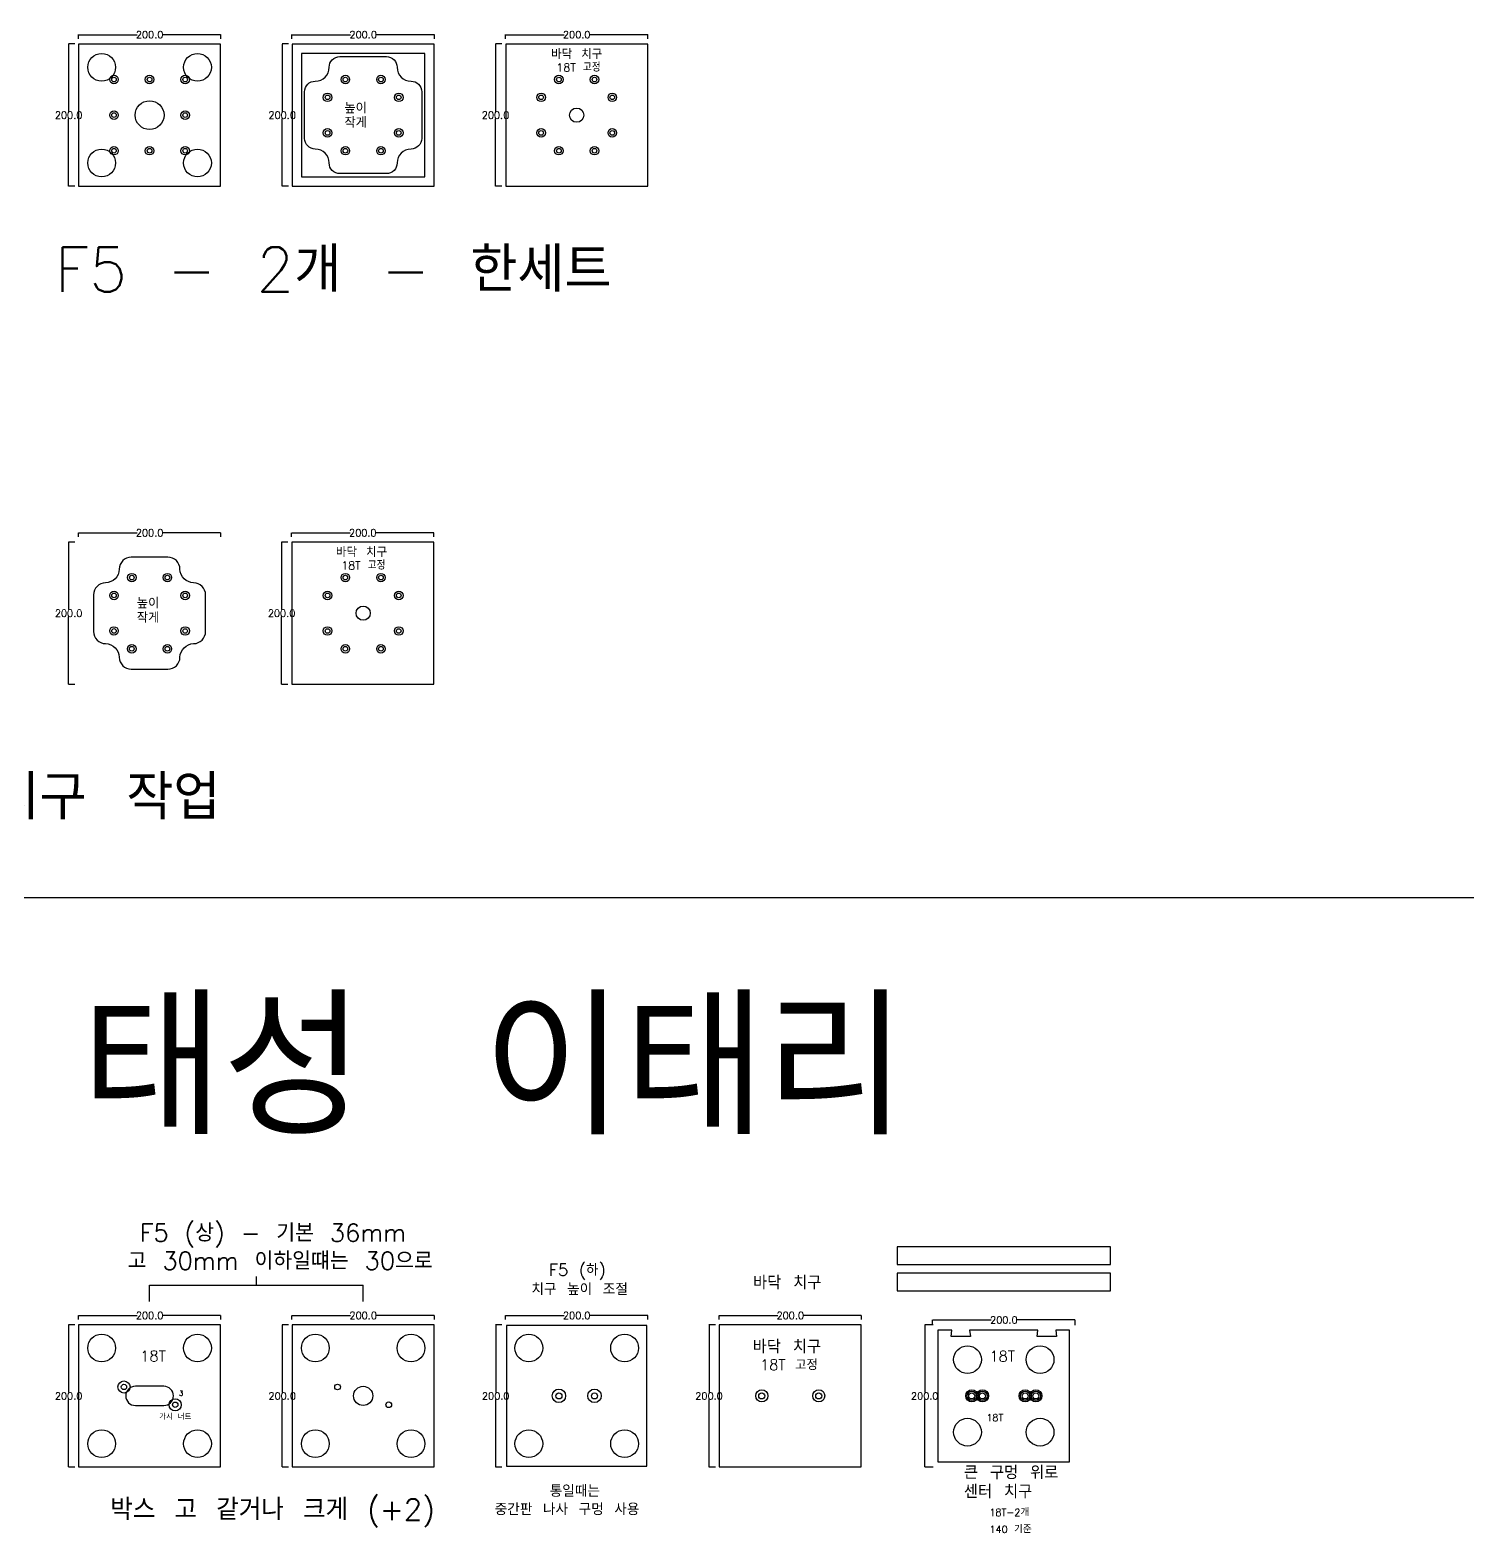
# Model space of a CAD drawing. Header units: millimetres. Extents: x 8462 to 28262, y 7372 to 16372.
# Drawn here: x 16144 to 18164, y 11879 to 13991 of the extents above; entities that cross this region are included whole.
import ezdxf

# ---------------------------------------------------------------- set-up
doc = ezdxf.new("R2010")
doc.units = ezdxf.units.MM
for name, color, linetype in [('TEXT', 7, 'Continuous'), ('볼트 구멍', 7, 'Continuous'), ('치구', 7, 'Continuous'), ('치수', 7, 'Continuous')]:
    doc.layers.add(name, color=color, linetype=linetype)
doc.styles.get("Standard").update_dxf_attribs({"font": 'txt.shx', "bigfont": 'whgtxt.shx'})
doc.dimstyles.get("Standard").update_dxf_attribs({"dimtxt": 7, "dimasz": 0.18, "dimexe": 0.18, "dimexo": 0.0625, "dimgap": 0.09, "dimtad": 0, "dimtih": 1, "dimtoh": 1, "dimdec": 1, "dimzin": 0, "dimdsep": 46, "dimtxsty": 'Standard', "dimcen": 0.09, "dimadec": 0, "dimazin": 0, "dimtfac": 1, "dimtdec": 1, "dimtofl": 0, "dimtmove": 0, "dimatfit": 3, "dimfxl": 0, "dimtolj": 1, "dimtzin": 0, "dimarcsym": 0})

# ---------------------------------------------------------------- blocks, each defined once
blk = doc.blocks.new('*D59')
at = {"layer": 'Defpoints', "color": 0}
for p in [(16212.3, 12178.9), (16412.3, 12184.8), (16412.3, 12178.9)]:
    blk.add_point(p, dxfattribs=at)
at = {"layer": '치수', "color": 0, "lineweight": -2}
for p, q in [((16212.3, 12179), (16212.3, 12185)), ((16212.4, 12184.8), (16294.7, 12184.8)), ((16412.1, 12184.8), (16329.9, 12184.8)), ((16412.3, 12179), (16412.3, 12185))]:
    blk.add_line(p, q, dxfattribs=at)
at = {"layer": '치수', "color": 0}
for points in [[(16212.4, 12184.8), (16212.4, 12184.8), (16212.3, 12184.8)], [(16412.1, 12184.8), (16412.1, 12184.8), (16412.3, 12184.8)]]:
    blk.add_solid(points, dxfattribs=at)
at = {"layer": '치수', "color": 0, "insert": (16312.3, 12184.8), "char_height": 10, "attachment_point": 5}
blk.add_mtext('\\A1;200.0', dxfattribs=at)
blk = doc.blocks.new('*D62')
at = {"layer": 'Defpoints', "color": 0}
for p in [(16207.4, 12171.8), (16198.5, 11971.8), (16207.4, 11971.8)]:
    blk.add_point(p, dxfattribs=at)
at = {"layer": '치수', "color": 0, "lineweight": -2}
for p, q in [((16207.3, 12171.8), (16198.3, 12171.8)), ((16198.5, 12171.6), (16198.5, 12076.9)), ((16198.5, 11972), (16198.5, 12066.7)), ((16207.3, 11971.8), (16198.3, 11971.8))]:
    blk.add_line(p, q, dxfattribs=at)
at = {"layer": '치수', "color": 0}
for points in [[(16198.4, 12171.6), (16198.5, 12171.6), (16198.5, 12171.8)], [(16198.4, 11972), (16198.5, 11972), (16198.5, 11971.8)]]:
    blk.add_solid(points, dxfattribs=at)
at = {"layer": '치수', "color": 0, "insert": (16198.5, 12071.8), "char_height": 10, "attachment_point": 5}
blk.add_mtext('\\A1;200.0', dxfattribs=at)
blk = doc.blocks.new('*D69')
at = {"layer": 'Defpoints', "color": 0}
for p in [(17112.3, 12178.9), (17312.3, 12184.8), (17312.3, 12178.9)]:
    blk.add_point(p, dxfattribs=at)
at = {"layer": '치수', "color": 0, "lineweight": -2}
for p, q in [((17112.3, 12179), (17112.3, 12185)), ((17112.4, 12184.8), (17194.7, 12184.8)), ((17312.1, 12184.8), (17229.9, 12184.8)), ((17312.3, 12179), (17312.3, 12185))]:
    blk.add_line(p, q, dxfattribs=at)
at = {"layer": '치수', "color": 0}
for points in [[(17112.4, 12184.8), (17112.4, 12184.8), (17112.3, 12184.8)], [(17312.1, 12184.8), (17312.1, 12184.8), (17312.3, 12184.8)]]:
    blk.add_solid(points, dxfattribs=at)
at = {"layer": '치수', "color": 0, "insert": (17212.3, 12184.8), "char_height": 10, "attachment_point": 5}
blk.add_mtext('\\A1;200.0', dxfattribs=at)
blk = doc.blocks.new('*D70')
at = {"layer": 'Defpoints', "color": 0}
for p in [(16512.3, 12178.9), (16712.3, 12184.8), (16712.3, 12178.9)]:
    blk.add_point(p, dxfattribs=at)
at = {"layer": '치수', "color": 0, "lineweight": -2}
for p, q in [((16512.3, 12179), (16512.3, 12185)), ((16512.4, 12184.8), (16594.7, 12184.8)), ((16712.1, 12184.8), (16629.9, 12184.8)), ((16712.3, 12179), (16712.3, 12185))]:
    blk.add_line(p, q, dxfattribs=at)
at = {"layer": '치수', "color": 0}
for points in [[(16512.4, 12184.8), (16512.4, 12184.8), (16512.3, 12184.8)], [(16712.1, 12184.8), (16712.1, 12184.8), (16712.3, 12184.8)]]:
    blk.add_solid(points, dxfattribs=at)
at = {"layer": '치수', "color": 0, "insert": (16612.3, 12184.8), "char_height": 10, "attachment_point": 5}
blk.add_mtext('\\A1;200.0', dxfattribs=at)
blk = doc.blocks.new('*D71')
at = {"layer": 'Defpoints', "color": 0}
for p in [(16812.3, 12178.9), (17012.3, 12184.8), (17012.3, 12178.9)]:
    blk.add_point(p, dxfattribs=at)
at = {"layer": '치수', "color": 0, "lineweight": -2}
for p, q in [((16812.3, 12179), (16812.3, 12185)), ((16812.4, 12184.8), (16894.7, 12184.8)), ((17012.1, 12184.8), (16929.9, 12184.8)), ((17012.3, 12179), (17012.3, 12185))]:
    blk.add_line(p, q, dxfattribs=at)
at = {"layer": '치수', "color": 0}
for points in [[(16812.4, 12184.8), (16812.4, 12184.8), (16812.3, 12184.8)], [(17012.1, 12184.8), (17012.1, 12184.8), (17012.3, 12184.8)]]:
    blk.add_solid(points, dxfattribs=at)
at = {"layer": '치수', "color": 0, "insert": (16912.3, 12184.8), "char_height": 10, "attachment_point": 5}
blk.add_mtext('\\A1;200.0', dxfattribs=at)
blk = doc.blocks.new('*D72')
at = {"layer": 'Defpoints', "color": 0}
for p in [(16807.4, 12171.8), (16798.5, 11971.8), (16807.4, 11971.8)]:
    blk.add_point(p, dxfattribs=at)
at = {"layer": '치수', "color": 0, "lineweight": -2}
for p, q in [((16807.3, 12171.8), (16798.3, 12171.8)), ((16798.5, 12171.6), (16798.5, 12076.9)), ((16798.5, 11972), (16798.5, 12066.7)), ((16807.3, 11971.8), (16798.3, 11971.8))]:
    blk.add_line(p, q, dxfattribs=at)
at = {"layer": '치수', "color": 0}
for points in [[(16798.4, 12171.6), (16798.5, 12171.6), (16798.5, 12171.8)], [(16798.4, 11972), (16798.5, 11972), (16798.5, 11971.8)]]:
    blk.add_solid(points, dxfattribs=at)
at = {"layer": '치수', "color": 0, "insert": (16798.5, 12071.8), "char_height": 10, "attachment_point": 5}
blk.add_mtext('\\A1;200.0', dxfattribs=at)
blk = doc.blocks.new('*D73')
at = {"layer": 'Defpoints', "color": 0}
for p in [(16507.4, 12171.8), (16498.5, 11971.8), (16507.4, 11971.8)]:
    blk.add_point(p, dxfattribs=at)
at = {"layer": '치수', "color": 0, "lineweight": -2}
for p, q in [((16507.3, 12171.8), (16498.3, 12171.8)), ((16498.5, 12171.6), (16498.5, 12076.9)), ((16498.5, 11972), (16498.5, 12066.7)), ((16507.3, 11971.8), (16498.3, 11971.8))]:
    blk.add_line(p, q, dxfattribs=at)
at = {"layer": '치수', "color": 0}
for points in [[(16498.4, 12171.6), (16498.5, 12171.6), (16498.5, 12171.8)], [(16498.4, 11972), (16498.5, 11972), (16498.5, 11971.8)]]:
    blk.add_solid(points, dxfattribs=at)
at = {"layer": '치수', "color": 0, "insert": (16498.5, 12071.8), "char_height": 10, "attachment_point": 5}
blk.add_mtext('\\A1;200.0', dxfattribs=at)
blk = doc.blocks.new('*D74')
at = {"layer": 'Defpoints', "color": 0}
for p in [(17107.1, 12171.8), (17098.2, 11971.8), (17107.1, 11971.8)]:
    blk.add_point(p, dxfattribs=at)
at = {"layer": '치수', "color": 0, "lineweight": -2}
for p, q in [((17107.1, 12171.8), (17098, 12171.8)), ((17098.2, 12171.6), (17098.2, 12076.9)), ((17098.2, 11972), (17098.2, 12066.7)), ((17107.1, 11971.8), (17098, 11971.8))]:
    blk.add_line(p, q, dxfattribs=at)
at = {"layer": '치수', "color": 0}
for points in [[(17098.2, 12171.6), (17098.3, 12171.6), (17098.2, 12171.8)], [(17098.2, 11972), (17098.3, 11972), (17098.2, 11971.8)]]:
    blk.add_solid(points, dxfattribs=at)
at = {"layer": '치수', "color": 0, "insert": (17098.2, 12071.8), "char_height": 10, "attachment_point": 5}
blk.add_mtext('\\A1;200.0', dxfattribs=at)
blk = doc.blocks.new('*D75')
at = {"layer": 'Defpoints', "color": 0}
for p in [(17412.3, 12171.1), (17612.3, 12178.5), (17612.3, 12171.1)]:
    blk.add_point(p, dxfattribs=at)
at = {"layer": '치수', "color": 0, "lineweight": -2}
for p, q in [((17412.3, 12171.2), (17412.3, 12178.7)), ((17412.4, 12178.5), (17494.7, 12178.5)), ((17612.1, 12178.5), (17529.9, 12178.5)), ((17612.3, 12171.2), (17612.3, 12178.7))]:
    blk.add_line(p, q, dxfattribs=at)
at = {"layer": '치수', "color": 0}
for points in [[(17412.4, 12178.6), (17412.4, 12178.5), (17412.3, 12178.5)], [(17612.1, 12178.6), (17612.1, 12178.5), (17612.3, 12178.5)]]:
    blk.add_solid(points, dxfattribs=at)
at = {"layer": '치수', "color": 0, "insert": (17512.3, 12178.5), "char_height": 10, "attachment_point": 5}
blk.add_mtext('\\A1;200.0', dxfattribs=at)
blk = doc.blocks.new('*D76')
at = {"layer": 'Defpoints', "color": 0}
for p in [(17413.3, 12171.8), (17401.2, 11971.8), (17413.3, 11971.8)]:
    blk.add_point(p, dxfattribs=at)
at = {"layer": '치수', "color": 0, "lineweight": -2}
for p, q in [((17413.2, 12171.8), (17401.1, 12171.8)), ((17401.2, 12171.6), (17401.2, 12076.9)), ((17401.2, 11972), (17401.2, 12066.7)), ((17413.2, 11971.8), (17401.1, 11971.8))]:
    blk.add_line(p, q, dxfattribs=at)
at = {"layer": '치수', "color": 0}
for points in [[(17401.2, 12171.6), (17401.3, 12171.6), (17401.2, 12171.8)], [(17401.2, 11972), (17401.3, 11972), (17401.2, 11971.8)]]:
    blk.add_solid(points, dxfattribs=at)
at = {"layer": '치수', "color": 0, "insert": (17401.2, 12071.8), "char_height": 10, "attachment_point": 5}
blk.add_mtext('\\A1;200.0', dxfattribs=at)
blk = doc.blocks.new('*D297')
at = {"layer": 'Defpoints', "color": 0}
for p in [(16807.1, 13971.8), (16798.2, 13771.8), (16807.1, 13771.8)]:
    blk.add_point(p, dxfattribs=at)
at = {"layer": '치수', "color": 0, "lineweight": -2}
for p, q in [((16807.1, 13971.8), (16798, 13971.8)), ((16798.2, 13971.6), (16798.2, 13876.9)), ((16798.2, 13772), (16798.2, 13866.7)), ((16807.1, 13771.8), (16798, 13771.8))]:
    blk.add_line(p, q, dxfattribs=at)
at = {"layer": '치수', "color": 0}
for points in [[(16798.2, 13971.6), (16798.3, 13971.6), (16798.2, 13971.8)], [(16798.2, 13772), (16798.3, 13772), (16798.2, 13771.8)]]:
    blk.add_solid(points, dxfattribs=at)
at = {"layer": '치수', "color": 0, "insert": (16798.2, 13871.8), "char_height": 10, "attachment_point": 5}
blk.add_mtext('\\A1;200.0', dxfattribs=at)
blk = doc.blocks.new('*D307')
at = {"layer": 'Defpoints', "color": 0}
for p in [(16511.8, 13278.9), (16711.8, 13284.8), (16711.8, 13278.9)]:
    blk.add_point(p, dxfattribs=at)
at = {"layer": '치수', "color": 0, "lineweight": -2}
for p, q in [((16511.8, 13279), (16511.8, 13285)), ((16511.9, 13284.8), (16594.2, 13284.8)), ((16711.6, 13284.8), (16629.4, 13284.8)), ((16711.8, 13279), (16711.8, 13285))]:
    blk.add_line(p, q, dxfattribs=at)
at = {"layer": '치수', "color": 0}
for points in [[(16511.9, 13284.8), (16511.9, 13284.8), (16511.8, 13284.8)], [(16711.6, 13284.8), (16711.6, 13284.8), (16711.8, 13284.8)]]:
    blk.add_solid(points, dxfattribs=at)
at = {"layer": '치수', "color": 0, "insert": (16611.8, 13284.8), "char_height": 10, "attachment_point": 5}
blk.add_mtext('\\A1;200.0', dxfattribs=at)
blk = doc.blocks.new('*D308')
at = {"layer": 'Defpoints', "color": 0}
for p in [(16212.3, 13278.9), (16412.3, 13284.8), (16412.3, 13278.9)]:
    blk.add_point(p, dxfattribs=at)
at = {"layer": '치수', "color": 0, "lineweight": -2}
for p, q in [((16212.3, 13279), (16212.3, 13285)), ((16212.4, 13284.8), (16294.7, 13284.8)), ((16412.1, 13284.8), (16329.9, 13284.8)), ((16412.3, 13279), (16412.3, 13285))]:
    blk.add_line(p, q, dxfattribs=at)
at = {"layer": '치수', "color": 0}
for points in [[(16212.4, 13284.8), (16212.4, 13284.8), (16212.3, 13284.8)], [(16412.1, 13284.8), (16412.1, 13284.8), (16412.3, 13284.8)]]:
    blk.add_solid(points, dxfattribs=at)
at = {"layer": '치수', "color": 0, "insert": (16312.3, 13284.8), "char_height": 10, "attachment_point": 5}
blk.add_mtext('\\A1;200.0', dxfattribs=at)
blk = doc.blocks.new('*D309')
at = {"layer": 'Defpoints', "color": 0}
for p in [(16207.4, 13271.8), (16198.5, 13071.8), (16207.4, 13071.8)]:
    blk.add_point(p, dxfattribs=at)
at = {"layer": '치수', "color": 0, "lineweight": -2}
for p, q in [((16207.3, 13271.8), (16198.3, 13271.8)), ((16198.5, 13271.6), (16198.5, 13176.9)), ((16198.5, 13072), (16198.5, 13166.7)), ((16207.3, 13071.8), (16198.3, 13071.8))]:
    blk.add_line(p, q, dxfattribs=at)
at = {"layer": '치수', "color": 0}
for points in [[(16198.4, 13271.6), (16198.5, 13271.6), (16198.5, 13271.8)], [(16198.4, 13072), (16198.5, 13072), (16198.5, 13071.8)]]:
    blk.add_solid(points, dxfattribs=at)
at = {"layer": '치수', "color": 0, "insert": (16198.5, 13171.8), "char_height": 10, "attachment_point": 5}
blk.add_mtext('\\A1;200.0', dxfattribs=at)
blk = doc.blocks.new('*D310')
at = {"layer": 'Defpoints', "color": 0}
for p in [(16506.6, 13271.8), (16497.7, 13071.8), (16506.6, 13071.8)]:
    blk.add_point(p, dxfattribs=at)
at = {"layer": '치수', "color": 0, "lineweight": -2}
for p, q in [((16506.6, 13271.8), (16497.5, 13271.8)), ((16497.7, 13271.6), (16497.7, 13176.9)), ((16497.7, 13072), (16497.7, 13166.7)), ((16506.6, 13071.8), (16497.5, 13071.8))]:
    blk.add_line(p, q, dxfattribs=at)
at = {"layer": '치수', "color": 0}
for points in [[(16497.7, 13271.6), (16497.8, 13271.6), (16497.7, 13271.8)], [(16497.7, 13072), (16497.8, 13072), (16497.7, 13071.8)]]:
    blk.add_solid(points, dxfattribs=at)
at = {"layer": '치수', "color": 0, "insert": (16497.7, 13171.8), "char_height": 10, "attachment_point": 5}
blk.add_mtext('\\A1;200.0', dxfattribs=at)
blk = doc.blocks.new('*D321')
at = {"layer": 'Defpoints', "color": 0}
for p in [(16712.3, 13984.8), (16512.3, 13978.9), (16712.3, 13978.9)]:
    blk.add_point(p, dxfattribs=at)
at = {"layer": '치수', "color": 0, "lineweight": -2}
for p, q in [((16512.3, 13979), (16512.3, 13985)), ((16512.4, 13984.8), (16594.7, 13984.8)), ((16712.1, 13984.8), (16629.9, 13984.8)), ((16712.3, 13979), (16712.3, 13985))]:
    blk.add_line(p, q, dxfattribs=at)
at = {"layer": '치수', "color": 0}
for points in [[(16512.4, 13984.8), (16512.4, 13984.8), (16512.3, 13984.8)], [(16712.1, 13984.8), (16712.1, 13984.8), (16712.3, 13984.8)]]:
    blk.add_solid(points, dxfattribs=at)
at = {"layer": '치수', "color": 0, "insert": (16612.3, 13984.8), "char_height": 10, "attachment_point": 5}
blk.add_mtext('\\A1;200.0', dxfattribs=at)
blk = doc.blocks.new('*D322')
at = {"layer": 'Defpoints', "color": 0}
for p in [(16412.3, 13984.8), (16212.3, 13978.9), (16412.3, 13978.9)]:
    blk.add_point(p, dxfattribs=at)
at = {"layer": '치수', "color": 0, "lineweight": -2}
for p, q in [((16212.3, 13979), (16212.3, 13985)), ((16212.4, 13984.8), (16294.7, 13984.8)), ((16412.1, 13984.8), (16329.9, 13984.8)), ((16412.3, 13979), (16412.3, 13985))]:
    blk.add_line(p, q, dxfattribs=at)
at = {"layer": '치수', "color": 0}
for points in [[(16212.4, 13984.8), (16212.4, 13984.8), (16212.3, 13984.8)], [(16412.1, 13984.8), (16412.1, 13984.8), (16412.3, 13984.8)]]:
    blk.add_solid(points, dxfattribs=at)
at = {"layer": '치수', "color": 0, "insert": (16312.3, 13984.8), "char_height": 10, "attachment_point": 5}
blk.add_mtext('\\A1;200.0', dxfattribs=at)
blk = doc.blocks.new('*D323')
at = {"layer": 'Defpoints', "color": 0}
for p in [(16507.4, 13971.8), (16498.5, 13771.8), (16507.4, 13771.8)]:
    blk.add_point(p, dxfattribs=at)
at = {"layer": '치수', "color": 0, "lineweight": -2}
for p, q in [((16507.3, 13971.8), (16498.3, 13971.8)), ((16498.5, 13971.6), (16498.5, 13876.9)), ((16498.5, 13772), (16498.5, 13866.7)), ((16507.3, 13771.8), (16498.3, 13771.8))]:
    blk.add_line(p, q, dxfattribs=at)
at = {"layer": '치수', "color": 0}
for points in [[(16498.4, 13971.6), (16498.5, 13971.6), (16498.5, 13971.8)], [(16498.4, 13772), (16498.5, 13772), (16498.5, 13771.8)]]:
    blk.add_solid(points, dxfattribs=at)
at = {"layer": '치수', "color": 0, "insert": (16498.5, 13871.8), "char_height": 10, "attachment_point": 5}
blk.add_mtext('\\A1;200.0', dxfattribs=at)
blk = doc.blocks.new('*D325')
at = {"layer": 'Defpoints', "color": 0}
for p in [(16207.4, 13971.8), (16198.5, 13771.8), (16207.4, 13771.8)]:
    blk.add_point(p, dxfattribs=at)
at = {"layer": '치수', "color": 0, "lineweight": -2}
for p, q in [((16207.3, 13971.8), (16198.3, 13971.8)), ((16198.5, 13971.6), (16198.5, 13876.9)), ((16198.5, 13772), (16198.5, 13866.7)), ((16207.3, 13771.8), (16198.3, 13771.8))]:
    blk.add_line(p, q, dxfattribs=at)
at = {"layer": '치수', "color": 0}
for points in [[(16198.4, 13971.6), (16198.5, 13971.6), (16198.5, 13971.8)], [(16198.4, 13772), (16198.5, 13772), (16198.5, 13771.8)]]:
    blk.add_solid(points, dxfattribs=at)
at = {"layer": '치수', "color": 0, "insert": (16198.5, 13871.8), "char_height": 10, "attachment_point": 5}
blk.add_mtext('\\A1;200.0', dxfattribs=at)
blk = doc.blocks.new('*D326')
at = {"layer": 'Defpoints', "color": 0}
for p in [(17012.3, 13984.8), (16812.3, 13978.9), (17012.3, 13978.9)]:
    blk.add_point(p, dxfattribs=at)
at = {"layer": '치수', "color": 0, "lineweight": -2}
for p, q in [((16812.3, 13979), (16812.3, 13985)), ((16812.4, 13984.8), (16894.7, 13984.8)), ((17012.1, 13984.8), (16929.9, 13984.8)), ((17012.3, 13979), (17012.3, 13985))]:
    blk.add_line(p, q, dxfattribs=at)
at = {"layer": '치수', "color": 0}
for points in [[(16812.4, 13984.8), (16812.4, 13984.8), (16812.3, 13984.8)], [(17012.1, 13984.8), (17012.1, 13984.8), (17012.3, 13984.8)]]:
    blk.add_solid(points, dxfattribs=at)
at = {"layer": '치수', "color": 0, "insert": (16912.3, 13984.8), "char_height": 10, "attachment_point": 5}
blk.add_mtext('\\A1;200.0', dxfattribs=at)

msp = doc.modelspace()

# ---------------------------------------------------------------- linework, layer by layer
at = {"color": 6}
msp.add_line((28262.267, 12771.825), (8462.267, 12771.825), dxfattribs=at)
at = {"layer": 'TEXT', "color": 1}
for p, q in [((16462.267, 12227.356), (16462.267, 12239.388)), ((16312.267, 12227.356), (16612.267, 12227.356)), ((16312.267, 12204.486), (16312.267, 12227.356)), ((16612.267, 12204.486), (16612.267, 12227.356))]:
    msp.add_line(p, q, dxfattribs=at)
at = {"layer": '볼트 구멍', "color": 3}
msp.add_lwpolyline([(16292.267, 12058.325), (16332.267, 12058.325, 1), (16332.267, 12085.325), (16292.267, 12085.325, 1)], format="xyb", close=True, dxfattribs=at)
at = {"layer": '볼트 구멍', "color": 6}
for centre, radius in [((16262.26, 13921.832), 6), ((16312.26, 13921.826), 6), ((16362.265, 13921.827), 6), ((16587.286, 13921.831), 6), ((16637.273, 13921.817), 6), ((16887.267, 13921.825), 6), ((16937.267, 13921.825), 6), ((16562.272, 13896.817), 6), ((16662.272, 13896.817), 6), ((16862.267, 13896.825), 6), ((16962.267, 13896.825), 6), ((16262.268, 13871.832), 6), ((16362.268, 13871.832), 6), ((16562.258, 13846.831), 6), ((16662.272, 13846.816), 6), ((16862.267, 13846.825), 6), ((16962.267, 13846.825), 6), ((16262.261, 13821.831), 6), ((16312.26, 13821.826), 6), ((16362.261, 13821.827), 6), ((16587.272, 13821.817), 6), ((16637.272, 13821.817), 6), ((16887.267, 13821.825), 6), ((16937.267, 13821.825), 6), ((16287.281, 13221.839), 6), ((16337.267, 13221.825), 6), ((16587.267, 13221.825), 6), ((16637.267, 13221.825), 6), ((16262.267, 13196.825), 6), ((16362.267, 13196.825), 6), ((16562.267, 13196.825), 6), ((16662.267, 13196.825), 6), ((16262.253, 13146.839), 6), ((16362.267, 13146.825), 6), ((16562.267, 13146.825), 6), ((16662.267, 13146.825), 6), ((16287.267, 13121.825), 6), ((16337.267, 13121.825), 6), ((16587.267, 13121.825), 6), ((16637.267, 13121.825), 6), ((16887.267, 12071.825), 9.5), ((16937.267, 12071.825), 9.5), ((17172.267, 12071.825), 8.5), ((17252.267, 12071.825), 8.5), ((17467.267, 12071.825), 6.5), ((17482.267, 12071.825), 6.5), ((17542.267, 12071.825), 6.5), ((17557.267, 12071.825), 6.5)]:
    msp.add_circle(centre, radius, dxfattribs=at)
at = {"layer": '볼트 구멍', "color": 3}
for centre, radius in [((16262.26, 13921.832), 3.25), ((16312.26, 13921.826), 3.25), ((16362.265, 13921.827), 3.25), ((16587.286, 13921.831), 3.25), ((16637.273, 13921.817), 3.25), ((16887.267, 13921.825), 3.25), ((16937.267, 13921.825), 3.25), ((16562.272, 13896.817), 3.25), ((16662.272, 13896.817), 3.25), ((16862.267, 13896.825), 3.25), ((16962.267, 13896.825), 3.25), ((16312.267, 13871.825), 20.25), ((16912.267, 13871.825), 10), ((16262.268, 13871.832), 3.25), ((16362.268, 13871.832), 3.25), ((16562.258, 13846.831), 3.25), ((16662.272, 13846.816), 3.25), ((16862.267, 13846.825), 3.25), ((16962.267, 13846.825), 3.25), ((16262.261, 13821.831), 3.25), ((16312.26, 13821.826), 3.25), ((16362.261, 13821.827), 3.25), ((16587.272, 13821.817), 3.25), ((16637.272, 13821.817), 3.25), ((16887.267, 13821.825), 3.25), ((16937.267, 13821.825), 3.25), ((16287.281, 13221.839), 3.25), ((16337.267, 13221.825), 3.25), ((16262.267, 13196.825), 3.25), ((16362.267, 13196.825), 3.25), ((16562.267, 13196.825), 3.25), ((16612.267, 13171.825), 10), ((16662.267, 13196.825), 3.25), ((16262.253, 13146.839), 3.25), ((16362.267, 13146.825), 3.25), ((16562.267, 13146.825), 3.25), ((16662.267, 13146.825), 3.25), ((16287.267, 13121.825), 3.25), ((16337.267, 13121.825), 3.25), ((16276.267, 12084.325), 3.75), ((16576.267, 12084.325), 4), ((16612.267, 12071.825), 13.5), ((16348.267, 12059.325), 3.75), ((16648.267, 12059.325), 4), ((16887.267, 12071.825), 4.25), ((16937.267, 12071.825), 4.25), ((17172.267, 12071.825), 4.25), ((17252.267, 12071.825), 4.25), ((17467.267, 12071.825), 8.5), ((17467.267, 12071.825), 4.25), ((17557.267, 12071.825), 8.5), ((17557.267, 12071.825), 4.25)]:
    msp.add_circle(centre, radius, dxfattribs=at)
at = {"layer": '볼트 구멍', "color": 2}
for centre in [(16587.267, 13221.825), (16637.267, 13221.825), (16587.267, 13121.825), (16637.267, 13121.825)]:
    msp.add_circle(centre, 3.25, dxfattribs=at)
at = {"layer": '볼트 구멍', "color": 1}
for centre, radius in [((16276.267, 12084.325), 8.5), ((16348.267, 12059.325), 8.5), ((17482.267, 12071.825), 8.5), ((17482.267, 12071.825), 4.25), ((17542.267, 12071.825), 8.5), ((17542.267, 12071.825), 4.25)]:
    msp.add_circle(centre, radius, dxfattribs=at)
at = {"layer": '치구'}
for points in [[(16212.517, 13971.575), (16212.517, 13772.075), (16412.017, 13772.075), (16412.017, 13971.575)], [(16512.517, 13971.575), (16512.517, 13772.075), (16712.017, 13772.075), (16712.017, 13971.575)], [(16812.517, 13971.575), (16812.517, 13772.075), (17012.017, 13772.075), (17012.017, 13971.575)], [(16525.517, 13958.575), (16525.517, 13785.075), (16699.017, 13785.075), (16699.017, 13958.575)], [(16512.017, 13271.675), (16512.017, 13071.975), (16711.517, 13071.975), (16711.517, 13271.675)], [(17662.267, 12281.43), (17362.267, 12281.43), (17362.267, 12256.43), (17662.267, 12256.43)], [(17662.267, 12244.365), (17362.267, 12244.365), (17362.267, 12219.365), (17662.267, 12219.365)], [(16212.517, 12171.575), (16212.517, 11972.075), (16412.017, 11972.075), (16412.017, 12171.575)], [(16512.517, 12171.575), (16512.517, 11972.075), (16712.017, 11972.075), (16712.017, 12171.575)], [(16813.517, 12170.575), (16813.517, 11973.075), (17011.017, 11973.075), (17011.017, 12170.575)], [(17112.517, 12171.575), (17112.517, 11972.075), (17312.017, 11972.075), (17312.017, 12171.575)], [(17464.267, 12164.325), (17465.267, 12155.325), (17438.267, 12155.325), (17439.267, 12164.325), (17419.767, 12164.325), (17419.767, 11979.325), (17604.767, 11979.325), (17604.767, 12164.325), (17585.267, 12164.325), (17586.267, 12155.325), (17559.267, 12155.325), (17560.267, 12164.325)]]:
    msp.add_lwpolyline(points, close=True, dxfattribs=at)
for points in [[(16579.517, 13954.075), (16645.017, 13954.075, -0.41421365), (16660.017, 13939.075, 0.41421347), (16679.517, 13919.575, -0.41421338), (16694.517, 13904.575), (16694.517, 13839.075, -0.41421338), (16679.517, 13824.075, 0.41421347), (16660.017, 13804.575, -0.41421365), (16645.017, 13789.575), (16579.517, 13789.575, -0.41421365), (16564.517, 13804.575, 0.41421347), (16545.017, 13824.075, -0.41421338), (16530.017, 13839.075), (16530.017, 13904.575, -0.41421338), (16545.017, 13919.575, 0.41421347), (16564.517, 13939.075, -0.41421365)], [(16269.615, 13109.842, 0.41020687), (16286.614, 13093.075), (16337.92, 13093.075, 0.41020687), (16354.919, 13109.842, -0.40621142), (16374.15, 13129.073, 0.41020687), (16390.917, 13146.072), (16390.917, 13197.578, 0.41020687), (16374.15, 13214.577, -0.40621142), (16354.919, 13233.808, 0.41020687), (16337.92, 13250.575), (16286.614, 13250.575, 0.41020687), (16269.615, 13233.808, -0.40621142), (16250.384, 13214.577, 0.41020687), (16233.617, 13197.578), (16233.617, 13146.072, 0.41020687), (16250.384, 13129.073, -0.40621142)]]:
    msp.add_lwpolyline(points, format="xyb", close=True, dxfattribs=at)
for centre in [(16245.017, 13939.075), (16379.517, 13939.075), (16245.017, 13804.575), (16379.517, 13804.575), (16245.017, 12139.075), (16379.517, 12139.075), (16545.017, 12139.075), (16679.517, 12139.075), (16845.017, 12139.075), (16979.517, 12139.075), (17461.267, 12122.825), (17563.267, 12122.825), (17461.267, 12020.825), (17563.267, 12020.825), (16245.017, 12004.575), (16379.517, 12004.575), (16545.017, 12004.575), (16679.517, 12004.575), (16845.017, 12004.575), (16979.517, 12004.575)]:
    msp.add_circle(centre, 19.5, dxfattribs=at)

# ---------------------------------------------------------------- texts
at = {"layer": 'TEXT', "color": 6, "linetype": 'Continuous'}
for s, height, p in [('바닥 치구', 14.0625, (16876.189, 13950.788)), ('바닥 치구', 14.0625, (16573.98, 13250.929)), ('바닥 치구', 18.75, (17159.464, 12131.618)), ('통일때는', 16.6667, (16874.352, 11929.923)), ('중간판 나사 구멍 사용', 16.66667, (16797.099, 11904.187))]:
    msp.add_text(s, height=height, dxfattribs=at).set_placement(p)
at = {"layer": 'TEXT', "color": 6}
for height, p in [(11.25, (16883.95, 13933.159)), (11.25, (16581.741, 13233.299)), (15, (17169.811, 12108.113))]:
    msp.add_text('18T 고정', height=height, dxfattribs=at).set_placement(p)
at = {"layer": 'TEXT', "color": 1}
for s, height, p in [('높이 ', 15, (16585.876, 13874.288)), ('작게', 15, (16585.876, 13854.079)), ('높이 ', 15, (16294.303, 13178.506)), ('작게', 15, (16294.303, 13158.297)), ('18T', 15, (16299.174, 12120.247)), ('18T', 15, (17492.132, 12120.097)), ('3', 7, (16353.567, 12071.973)), ('가시 너트', 7.5, (16325.706, 12038.661)), ('18T', 10, (17487.692, 12036.11)), ('박스 고 같거나 크게 (+2)', 30, (16257.039, 11897.341)), ('18T-2개', 10, (17491.931, 11902.953)), ('140 기준', 10, (17491.931, 11879.201))]:
    msp.add_text(s, height=height, dxfattribs=at).set_placement(p)
at = {"layer": 'TEXT', "color": 1, "linetype": 'Continuous'}
for s, height, p in [('F5 - 2개 - 한세트', 62.5, (16179.104, 13623.671)), ('통 치구 작업', 62.5, (15969.764, 12881.912)), ('F5 (상) - 기본 36mm', 25, (16298.407, 12288.567)), ('큰 구멍 위로 ', 18.75, (17456.169, 11954.754)), ('센터 치구', 18.75, (17456.169, 11927.968))]:
    msp.add_text(s, height=height, dxfattribs=at).set_placement(p)
at = {"layer": 'TEXT', "color": 3, "linetype": 'Continuous'}
msp.add_text('태성 이태리', height=187.5, dxfattribs=at).set_placement((16216.591, 12439.285))
at = {"layer": 'TEXT', "color": 2, "linetype": 'Continuous'}
msp.add_text('고 30mm 이하일떄는 30으로', height=25, dxfattribs=at).set_placement((16281.554, 12249.205))
at = {"layer": 'TEXT', "linetype": 'Continuous'}
for s, height, p in [('F5 (하) ', 16.6667, (16873.305, 12240.539)), ('치구 높이 조절', 16.6667, (16848.699, 12213.469)), ('바닥 치구', 18.75, (17159.942, 12221.59))]:
    msp.add_text(s, height=height, dxfattribs=at).set_placement(p)

# ---------------------------------------------------------------- dimensions: what is measured, and where the dimension line sits
at = {"layer": '치수', "color": 4}
for base, p1, p2, picture, middle in [((16412.267, 13984.815), (16212.267, 13978.932), (16412.267, 13978.932), '*D322', (16312.267, 13984.815)), ((16712.267, 13984.815), (16512.267, 13978.932), (16712.267, 13978.932), '*D321', (16612.267, 13984.815)), ((17012.267, 13984.815), (16812.267, 13978.932), (17012.267, 13978.932), '*D326', (16912.267, 13984.815)), ((16412.267, 13284.815), (16212.267, 13278.932), (16412.267, 13278.932), '*D308', (16312.267, 13284.815)), ((16711.767, 13284.815), (16511.767, 13278.932), (16711.767, 13278.932), '*D307', (16611.767, 13284.815)), ((16412.267, 12184.815), (16212.267, 12178.932), (16412.267, 12178.932), '*D59', (16312.267, 12184.815)), ((16712.267, 12184.815), (16512.267, 12178.932), (16712.267, 12178.932), '*D70', (16612.267, 12184.815)), ((17012.267, 12184.815), (16812.267, 12178.932), (17012.267, 12178.932), '*D71', (16912.267, 12184.815)), ((17312.267, 12184.815), (17112.267, 12178.932), (17312.267, 12178.932), '*D69', (17212.267, 12184.815)), ((17612.267, 12178.547), (17412.267, 12171.15), (17612.267, 12171.15), '*D75', (17512.267, 12178.547))]:
    dim = msp.add_linear_dim(base=base, p1=p1, p2=p2, dimstyle='Standard', override={"dimtxt": 10}, dxfattribs=at)
    dim.commit()
    dim.dimension.update_dxf_attribs({"geometry": picture, "text_midpoint": middle})
for base, p1, p2, picture, middle in [((16198.471, 13771.825), (16207.376, 13971.825), (16207.376, 13771.825), '*D325', (16198.471, 13871.825)), ((16498.471, 13771.825), (16507.376, 13971.825), (16507.376, 13771.825), '*D323', (16498.471, 13871.825)), ((16798.221, 13771.825), (16807.126, 13971.825), (16807.126, 13771.825), '*D297', (16798.221, 13871.825)), ((16198.471, 13071.825), (16207.376, 13271.825), (16207.376, 13071.825), '*D309', (16198.471, 13171.825)), ((16497.721, 13071.825), (16506.626, 13271.825), (16506.626, 13071.825), '*D310', (16497.721, 13171.825)), ((16198.471, 11971.825), (16207.376, 12171.825), (16207.376, 11971.825), '*D62', (16198.471, 12071.825)), ((16498.471, 11971.825), (16507.376, 12171.825), (16507.376, 11971.825), '*D73', (16498.471, 12071.825)), ((16798.471, 11971.825), (16807.376, 12171.825), (16807.376, 11971.825), '*D72', (16798.471, 12071.825)), ((17098.221, 11971.825), (17107.126, 12171.825), (17107.126, 11971.825), '*D74', (17098.221, 12071.825)), ((17401.237, 11971.825), (17413.307, 12171.825), (17413.307, 11971.825), '*D76', (17401.237, 12071.825))]:
    dim = msp.add_linear_dim(base=base, p1=p1, p2=p2, angle=90, dimstyle='Standard', override={"dimtxt": 10}, dxfattribs=at)
    dim.commit()
    dim.dimension.update_dxf_attribs({"geometry": picture, "text_midpoint": middle})

doc.saveas('drawing.dxf')
